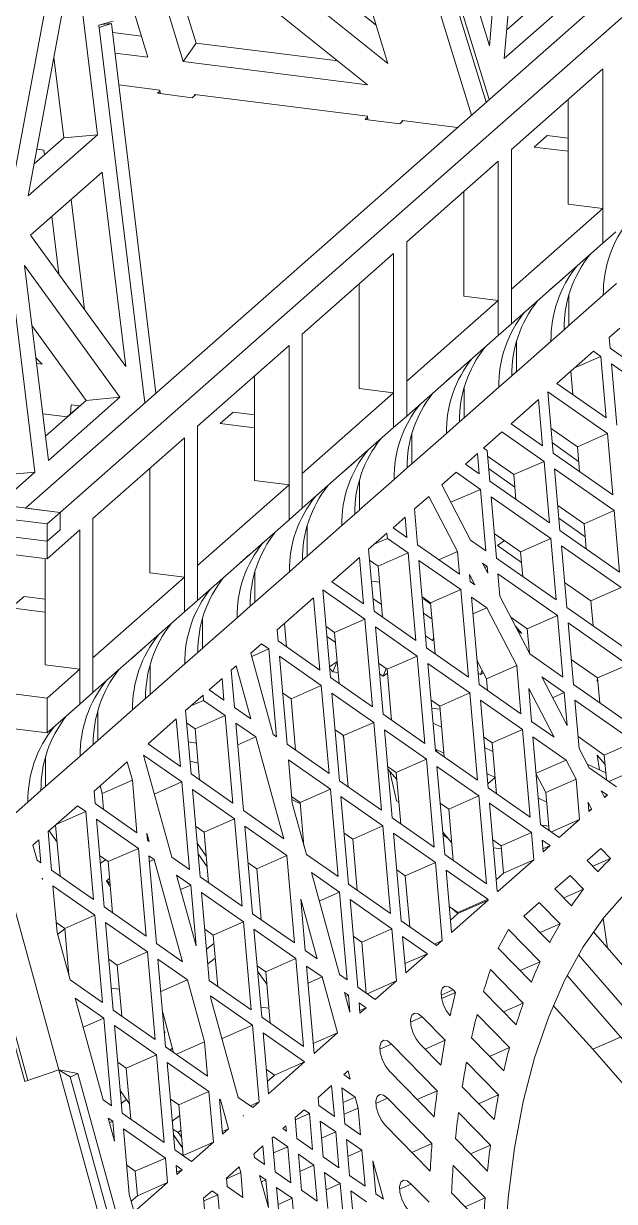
# Model space of a CAD drawing. Header units: millimetres. Extents: x 6136 to 7046, y 1563 to 2173.
# Drawn here: x 6912.13 to 6929.38, y 1695.56 to 1729.98 of the extents above; entities that cross this region are included whole.
import ezdxf

# ---------------------------------------------------------------- set-up
doc = ezdxf.new("R2010")
doc.units = ezdxf.units.MM
doc.header["$LTSCALE"] = 0.5
doc.layers.get('0').update_dxf_attribs({"color": 255})

# ---------------------------------------------------------------- blocks, each defined once
blk = doc.blocks.new('eiffel')
at = {"color": 3, "linetype": 'Continuous', "lineweight": 15}
for p, q in [((66.268, -106.133), (29.675, -138.405)), ((67.671, -106.31), (31.078, -138.582)), ((44.366, -108.478), (48.469, -121.83)), ((44.277, -108.645), (48.351, -121.934)), ((43.758, -109.4), (47.761, -122.455)), ((48.488, -119.65), (49.273, -110.224)), ((49.874, -110.716), (49.087, -120.166)), ((34.863, -112.745), (44.363, -120.361)), ((48.488, -119.65), (46.376, -112.779)), ((36.596, -112.963), (43.887, -118.809)), ((34.638, -120.108), (32.604, -113.471)), ((34.019, -113.593), (36.072, -120.288)), ((43.544, -121.23), (34.019, -113.593)), ((42.315, -113.684), (44.363, -120.361)), ((35.013, -114.39), (36.59, -119.534)), ((31.093, -114.799), (29.203, -124.981)), ((29.776, -125.739), (31.661, -115.584)), ((32.592, -123.255), (31.661, -115.584)), ((51.991, -117.605), (49.087, -120.166)), ((50.619, -117.73), (49.184, -118.995)), ((33.232, -118.642), (32.652, -118.809)), ((32.652, -118.809), (34.514, -134.137)), ((32.663, -118.898), (33.164, -118.744)), ((32.743, -118.783), (33.164, -118.744)), ((33.164, -118.744), (34.961, -133.743)), ((34.377, -119.255), (33.207, -119.107)), ((34.638, -120.108), (33.307, -119.94)), ((36.072, -120.288), (36.59, -119.534)), ((42.331, -120.257), (36.59, -119.534)), ((31.221, -123.38), (30.822, -120.101)), ((43.544, -121.23), (36.072, -120.288)), ((49.374, -123.86), (53.087, -120.586)), ((53.087, -120.586), (53.087, -127.657)), ((35.124, -121.439), (33.462, -121.23)), ((35.128, -121.484), (35.026, -121.573)), ((35.026, -121.573), (36.429, -121.75)), ((35.137, -121.587), (35.124, -121.439)), ((36.429, -121.75), (36.575, -121.622)), ((43.543, -122.5), (36.527, -121.616)), ((36.527, -121.616), (36.531, -121.66)), ((51.684, -121.824), (51.684, -126.066)), ((43.546, -122.544), (43.445, -122.634)), ((43.445, -122.634), (44.848, -122.811)), ((43.555, -122.648), (43.543, -122.5)), ((44.848, -122.811), (44.993, -122.683)), ((47.189, -122.959), (44.946, -122.677)), ((44.946, -122.677), (44.95, -122.721)), ((32.592, -123.255), (29.776, -125.739)), ((31.221, -123.38), (32.592, -123.255)), ((50.827, -123.286), (50.297, -123.754)), ((50.827, -123.286), (51.684, -123.394)), ((31.221, -123.38), (30.017, -124.442)), ((50.297, -123.754), (51.684, -123.928)), ((30.418, -123.879), (30.128, -123.842)), ((30.418, -123.879), (30.44, -124.068)), ((49.374, -130.931), (49.374, -123.86)), ((29.88, -127.327), (32.777, -124.772)), ((33.735, -132.66), (32.777, -124.772)), ((45.132, -127.602), (48.844, -124.328)), ((48.844, -124.328), (48.844, -131.399)), ((47.441, -125.565), (47.441, -129.808)), ((32.068, -130.354), (31.524, -125.877)), ((51.684, -126.066), (53.087, -126.243)), ((31.078, -138.582), (-65.737, -126.384)), ((30.74, -126.569), (31.02, -128.903)), ((49.374, -129.517), (53.087, -126.243)), ((53.087, -127.657), (53.087, -126.243)), ((30.548, -139.05), (-66.268, -126.852)), ((33.735, -132.66), (29.88, -127.327)), ((45.132, -134.673), (45.132, -127.602)), ((53.087, -127.657), (53.617, -127.19)), ((40.889, -131.343), (44.601, -128.07)), ((44.601, -128.07), (44.601, -135.141)), ((49.374, -130.931), (53.087, -127.657)), ((30.599, -136.471), (29.638, -128.562)), ((29.638, -128.562), (33.503, -133.91)), ((51.496, -129.06), (50.965, -129.528)), ((29.123, -129.258), (30.057, -136.949)), ((43.198, -129.307), (43.198, -133.55)), ((49.374, -130.931), (49.374, -129.517)), ((53.634, -129.296), (53.103, -129.764)), ((45.132, -133.259), (48.844, -129.985)), ((47.441, -129.808), (48.844, -129.985)), ((48.844, -131.399), (48.844, -129.985)), ((53.103, -129.764), (51.7, -131.001)), ((51.7, -131.001), (51.7, -129.786)), ((48.844, -131.399), (49.374, -130.931)), ((51.711, -130.992), (51.512, -131.167)), ((51.512, -131.167), (51.711, -130.992)), ((29.933, -130.994), (32.131, -134.035)), ((40.889, -138.415), (40.889, -131.343)), ((45.132, -134.673), (48.844, -131.399)), ((51.512, -131.167), (50.982, -131.635)), ((53.336, -131.484), (53.767, -131.104)), ((36.646, -135.085), (40.359, -131.811)), ((40.359, -131.811), (40.359, -138.882)), ((50.982, -131.635), (49.579, -132.872)), ((49.579, -132.872), (49.579, -131.657)), ((53.336, -131.484), (53.375, -131.921)), ((53.375, -131.921), (55.803, -133.621)), ((30.348, -132.571), (30.093, -132.309)), ((30.098, -132.314), (30.094, -132.314)), ((51.221, -133.35), (52.702, -132.043)), ((51.934, -132.72), (53, -132.252)), ((53, -132.252), (52.702, -132.043)), ((53.218, -134.748), (53, -132.252)), ((30.348, -132.571), (30.122, -132.542)), ((47.253, -132.802), (46.723, -133.27)), ((49.589, -132.863), (49.391, -133.038)), ((49.391, -133.038), (49.59, -132.863)), ((51.864, -133.8), (51.782, -132.855)), ((53.43, -132.553), (53.648, -135.049)), ((55.858, -134.253), (53.43, -132.553)), ((38.956, -133.049), (38.956, -137.291)), ((45.132, -134.673), (45.132, -133.259)), ((49.391, -133.038), (48.861, -133.506)), ((51.221, -133.35), (53.218, -134.748)), ((40.889, -137), (44.601, -133.726)), ((43.198, -133.55), (44.601, -133.726)), ((44.601, -135.141), (44.601, -133.726)), ((48.861, -133.506), (47.458, -134.743)), ((47.458, -134.743), (47.458, -133.528)), ((50.854, -133.686), (51.073, -136.183)), ((53.273, -135.38), (50.854, -133.686)), ((30.48, -135.491), (32.131, -134.035)), ((30.599, -136.471), (33.503, -133.91)), ((31.358, -134.707), (31.869, -134.257)), ((31.526, -134.214), (31.498, -134.584)), ((31.526, -134.214), (31.878, -134.259)), ((33.503, -133.91), (32.131, -134.035)), ((49.365, -134.987), (50.478, -134.005)), ((50.642, -135.881), (50.478, -134.005)), ((30.369, -134.583), (31.358, -134.707)), ((38.1, -134.511), (37.569, -134.978)), ((38.1, -134.511), (38.956, -134.619)), ((44.601, -135.141), (45.132, -134.673)), ((47.468, -134.734), (47.27, -134.909)), ((47.27, -134.909), (47.468, -134.734)), ((36.646, -142.156), (36.646, -135.085)), ((37.569, -134.978), (38.956, -135.153)), ((40.889, -138.415), (44.601, -135.141)), ((47.27, -134.909), (46.739, -135.376)), ((49.365, -134.987), (50.642, -135.881)), ((52.05, -135.918), (50.984, -135.172)), ((32.404, -138.827), (36.116, -135.553)), ((36.116, -135.553), (36.116, -142.624)), ((46.739, -135.376), (45.336, -136.614)), ((45.336, -136.614), (45.336, -135.399)), ((48.246, -135.973), (48.99, -135.317)), ((50.698, -136.513), (48.99, -135.317)), ((51.036, -135.762), (52.102, -136.52)), ((52.05, -135.918), (53.273, -135.38)), ((53.492, -137.876), (53.273, -135.38)), ((47.508, -136.624), (47.995, -136.194)), ((48.067, -137.015), (47.995, -136.194)), ((48.246, -135.973), (48.388, -136.073)), ((48.388, -136.073), (48.497, -137.316)), ((51.073, -136.183), (53.492, -137.876)), ((52.138, -136.928), (52.05, -135.918)), ((43.01, -136.544), (42.48, -137.011)), ((45.148, -136.78), (45.347, -136.604)), ((45.347, -136.605), (45.148, -136.78)), ((47.508, -136.624), (48.067, -137.015)), ((49.474, -137.051), (48.409, -136.305)), ((49.474, -137.051), (50.698, -136.513)), ((50.916, -139.009), (50.698, -136.513)), ((28.565, -138.265), (30.057, -136.949)), ((28.685, -137.074), (30.057, -136.949)), ((34.713, -136.79), (34.713, -141.033)), ((40.889, -138.415), (40.889, -137)), ((45.148, -136.78), (44.618, -137.247)), ((46.553, -137.466), (47.133, -136.954)), ((48.122, -137.647), (47.133, -136.954)), ((48.452, -136.796), (49.518, -137.554)), ((49.562, -138.062), (49.474, -137.051)), ((51.128, -136.815), (51.346, -139.311)), ((53.547, -138.508), (51.128, -136.815)), ((36.646, -140.742), (40.359, -137.468)), ((38.956, -137.291), (40.359, -137.468)), ((40.359, -138.882), (40.359, -137.468)), ((44.618, -137.247), (43.215, -138.485)), ((43.215, -138.485), (43.215, -137.27)), ((47.72, -139.708), (46.553, -137.466)), ((46.922, -138.174), (48.122, -137.647)), ((48.34, -140.143), (48.122, -137.647)), ((48.497, -137.316), (50.916, -139.009)), ((46.023, -137.934), (45.443, -138.445)), ((46.023, -137.934), (47.19, -140.176)), ((50.971, -139.641), (48.552, -137.948)), ((48.552, -137.948), (48.771, -140.444)), ((31.078, -138.582), (29.675, -138.405)), ((30.548, -139.05), (31.078, -138.582)), ((31.078, -139.289), (31.078, -138.582)), ((40.359, -138.882), (40.889, -138.415)), ((43.225, -138.475), (43.027, -138.65)), ((43.226, -138.475), (43.027, -138.65)), ((45.57, -139.897), (45.443, -138.445)), ((52.323, -139.046), (51.258, -138.3)), ((52.323, -139.046), (53.547, -138.508)), ((53.765, -141.004), (53.547, -138.508)), ((30.548, -139.757), (30.548, -139.05)), ((32.404, -145.898), (32.404, -138.827)), ((36.646, -142.156), (40.359, -138.882)), ((42.497, -139.118), (41.094, -140.355)), ((43.027, -138.65), (42.497, -139.118)), ((45.068, -138.776), (44.581, -139.205)), ((45.068, -138.776), (45.14, -139.596)), ((51.304, -138.822), (52.37, -139.58)), ((52.412, -140.057), (52.323, -139.046)), ((29.145, -139.58), (30.548, -139.757)), ((30.548, -139.757), (31.078, -139.289)), ((30.548, -140.464), (31.874, -139.294)), ((31.874, -139.294), (31.874, -146.366)), ((41.094, -140.355), (41.094, -139.14)), ((44.331, -139.426), (43.587, -140.082)), ((44.331, -139.426), (44.349, -139.636)), ((45.14, -139.596), (44.581, -139.205)), ((49.748, -140.179), (48.682, -139.433)), ((51.346, -139.311), (53.765, -141.004)), ((30.548, -139.757), (30.548, -140.464)), ((43.839, -139.86), (44.349, -139.636)), ((44.349, -139.636), (45.195, -140.228)), ((47.27, -141.087), (45.57, -139.897)), ((47.72, -139.708), (48.34, -140.143)), ((49.095, -139.723), (48.816, -139.925)), ((48.816, -139.925), (49.786, -140.614)), ((49.748, -140.179), (50.971, -139.641)), ((51.19, -142.138), (50.971, -139.641)), ((51.402, -139.943), (51.62, -142.439)), ((53.821, -141.636), (51.402, -139.943)), ((30.548, -140.464), (29.145, -140.287)), ((30.47, -140.454), (30.47, -144.775)), ((38.768, -140.285), (38.237, -140.753)), ((40.906, -140.521), (40.375, -140.989)), ((41.104, -140.346), (40.906, -140.521)), ((41.104, -140.346), (40.906, -140.521)), ((43.212, -140.413), (42.098, -141.395)), ((43.212, -140.413), (43.376, -142.29)), ((43.806, -142.591), (43.587, -140.082)), ((43.625, -140.524), (43.971, -140.766)), ((43.971, -140.766), (45.195, -140.228)), ((45.195, -140.228), (45.506, -143.781)), ((45.625, -140.529), (47.325, -141.719)), ((45.936, -144.082), (45.625, -140.529)), ((47.19, -140.176), (46.439, -140.506)), ((47.19, -140.176), (47.27, -141.087)), ((48.771, -140.444), (51.19, -142.138)), ((49.836, -141.19), (49.748, -140.179)), ((36.646, -142.156), (36.646, -140.742)), ((40.375, -140.989), (38.972, -142.226)), ((38.972, -142.226), (38.972, -141.011)), ((43.971, -140.766), (44.152, -142.833)), ((48.396, -140.775), (48.206, -140.642)), ((48.42, -141.054), (48.206, -140.642)), ((48.297, -140.818), (48.396, -140.775)), ((48.42, -141.054), (48.396, -140.775)), ((32.404, -144.484), (36.116, -141.21)), ((34.713, -141.033), (36.116, -141.21)), ((36.116, -142.624), (36.116, -141.21)), ((43.376, -142.29), (42.098, -141.395)), ((44.028, -141.409), (43.699, -141.368)), ((47.7, -141.388), (47.675, -141.109)), ((47.675, -141.109), (47.89, -141.521)), ((47.89, -141.521), (47.7, -141.388)), ((51.245, -142.77), (48.826, -141.076)), ((48.826, -141.076), (48.906, -141.987)), ((52.597, -142.174), (51.532, -141.428)), ((41.732, -141.732), (43.431, -142.922)), ((42.043, -145.285), (41.732, -141.732)), ((46.101, -142.257), (47.325, -141.719)), ((47.325, -141.719), (47.636, -145.272)), ((50.124, -144.328), (48.906, -141.987)), ((52.597, -142.174), (53.821, -141.636)), ((29.614, -141.994), (29.084, -142.462)), ((29.084, -142.462), (30.47, -142.636)), ((29.614, -141.994), (30.47, -142.102)), ((36.646, -142.156), (36.116, -142.624)), ((38.784, -142.392), (38.254, -142.86)), ((38.983, -142.217), (38.784, -142.392)), ((38.983, -142.217), (38.784, -142.392)), ((41.356, -142.05), (39.874, -143.356)), ((41.356, -142.05), (41.612, -144.983)), ((43.761, -142.074), (44.107, -142.32)), ((45.755, -142.015), (46.101, -142.257)), ((45.843, -142.076), (45.814, -142.097)), ((45.814, -142.097), (46.105, -142.304)), ((46.101, -142.257), (46.282, -144.324)), ((47.755, -142.02), (48.375, -142.455)), ((48.066, -145.573), (47.755, -142.02)), ((47.815, -142.701), (48.375, -142.455)), ((48.375, -142.455), (49.593, -144.795)), ((51.62, -142.439), (54.039, -144.132)), ((52.685, -143.185), (52.597, -142.174)), ((32.404, -145.898), (36.116, -142.624)), ((38.254, -142.86), (36.851, -144.097)), ((36.851, -144.097), (36.851, -142.882)), ((42.208, -143.46), (43.431, -142.922)), ((43.431, -142.922), (43.742, -146.474)), ((45.506, -143.781), (43.806, -142.591)), ((46.159, -142.923), (45.813, -142.677)), ((50.021, -143.307), (49.347, -142.835)), ((50.021, -143.307), (51.245, -142.77)), ((51.463, -145.266), (51.245, -142.77)), ((39.913, -143.793), (39.874, -143.356)), ((40.176, -143.09), (40.259, -144.036)), ((41.862, -143.217), (42.208, -143.46)), ((43.862, -143.223), (45.561, -144.413)), ((44.172, -146.776), (43.862, -143.223)), ((49.797, -143.492), (49.527, -143.181)), ((49.625, -143.37), (49.797, -143.492)), ((50.108, -144.298), (50.021, -143.307)), ((54.094, -144.764), (51.675, -143.071)), ((51.675, -143.071), (51.894, -145.567)), ((41.612, -144.983), (39.913, -143.793)), ((41.897, -143.62), (42.224, -143.852)), ((42.208, -143.46), (42.389, -145.527)), ((42.224, -143.852), (42.239, -143.817)), ((42.224, -143.852), (42.241, -143.84)), ((45.893, -143.588), (46.172, -143.786)), ((46.172, -143.786), (46.224, -143.662)), ((46.172, -143.786), (46.231, -143.743)), ((34.525, -144.027), (33.995, -144.495)), ((36.663, -144.263), (36.133, -144.731)), ((36.861, -144.088), (36.663, -144.263)), ((36.862, -144.088), (36.663, -144.263)), ((39.24, -143.916), (38.809, -144.296)), ((39.721, -147.6), (38.809, -144.296)), ((38.846, -144.428), (39.538, -144.124)), ((39.24, -143.916), (39.538, -144.124)), ((39.538, -144.124), (39.85, -147.691)), ((47.636, -145.272), (45.936, -144.082)), ((50.124, -144.328), (51.463, -145.266)), ((30.47, -144.775), (31.874, -144.951)), ((32.404, -145.898), (32.404, -144.484)), ((36.133, -144.731), (34.73, -145.968)), ((34.73, -145.968), (34.73, -144.753)), ((38.219, -144.816), (38.018, -144.993)), ((38.811, -146.964), (38.219, -144.816)), ((39.968, -144.425), (41.668, -145.615)), ((40.28, -147.992), (39.968, -144.425)), ((42.31, -144.633), (42.005, -144.854)), ((42.136, -145.057), (42.311, -144.64)), ((43.992, -144.709), (44.338, -144.951)), ((44.338, -144.951), (45.561, -144.413)), ((45.561, -144.413), (45.872, -147.966)), ((45.991, -144.714), (47.691, -145.904)), ((46.302, -148.267), (45.991, -144.714)), ((47.979, -144.583), (48.37, -145.333)), ((49.593, -144.795), (48.37, -145.333)), ((49.593, -144.795), (49.765, -146.763)), ((52.871, -145.302), (51.805, -144.556)), ((52.871, -145.302), (54.094, -144.764)), ((30.548, -146.121), (31.874, -144.951)), ((31.874, -146.366), (31.874, -144.951)), ((37.643, -145.324), (37.124, -145.782)), ((37.643, -145.324), (37.72, -146.2)), ((38.15, -146.501), (38.018, -144.993)), ((42.136, -145.057), (42.01, -144.913)), ((43.742, -146.474), (42.043, -145.285)), ((42.136, -145.057), (42.35, -145.084)), ((44.029, -145.134), (44.17, -145.235)), ((44.17, -145.235), (44.301, -144.925)), ((44.17, -145.235), (44.351, -145.104)), ((44.338, -144.951), (44.518, -147.018)), ((48.025, -145.103), (48.118, -145.169)), ((48.118, -145.169), (48.192, -144.992)), ((48.118, -145.169), (48.239, -145.082)), ((48.37, -145.333), (48.412, -145.815)), ((51.519, -145.898), (50.609, -145.261)), ((51.636, -147.233), (50.609, -145.261)), ((52.959, -146.313), (52.871, -145.302)), ((27.04, -145.679), (30.548, -146.121)), ((37.72, -146.2), (37.124, -145.782)), ((40.444, -146.153), (41.668, -145.615)), ((41.668, -145.615), (41.98, -149.182)), ((49.765, -146.763), (48.066, -145.573)), ((50.196, -147.064), (50.079, -145.729)), ((50.079, -145.729), (51.105, -147.701)), ((51.894, -145.567), (54.313, -147.26)), ((52.876, -145.36), (52.835, -145.39)), ((52.835, -145.39), (52.883, -145.446)), ((30.548, -146.121), (30.548, -147.535)), ((31.874, -146.366), (32.404, -145.898)), ((34.542, -146.134), (34.011, -146.601)), ((34.74, -145.959), (34.542, -146.134)), ((34.74, -145.959), (34.542, -146.134)), ((36.873, -146.003), (36.162, -146.63)), ((36.381, -146.437), (36.891, -146.213)), ((36.873, -146.003), (36.891, -146.213)), ((36.891, -146.213), (37.775, -146.832)), ((40.098, -145.911), (40.444, -146.153)), ((40.444, -146.153), (40.626, -148.234)), ((42.098, -145.917), (43.797, -147.106)), ((42.41, -149.483), (42.098, -145.917)), ((46.121, -146.2), (46.467, -146.442)), ((46.467, -146.442), (47.691, -145.904)), ((47.691, -145.904), (48.002, -149.457)), ((48.121, -146.205), (49.821, -147.395)), ((48.432, -149.758), (48.121, -146.205)), ((51.048, -146.104), (51.519, -145.898)), ((51.636, -147.233), (51.519, -145.898)), ((54.368, -147.892), (51.949, -146.199)), ((51.949, -146.199), (52.121, -148.167)), ((30.548, -147.535), (31.874, -146.366)), ((34.011, -146.601), (32.608, -147.839)), ((32.608, -147.839), (32.608, -146.624)), ((36.387, -149.195), (36.162, -146.63)), ((38.811, -146.964), (38.15, -146.501)), ((46.151, -146.535), (46.479, -146.576)), ((46.467, -146.442), (46.648, -148.509)), ((27.04, -147.093), (30.548, -147.535)), ((35.787, -146.961), (34.64, -147.972)), ((35.787, -146.961), (35.956, -148.893)), ((36.206, -147.128), (36.552, -147.37)), ((36.552, -147.37), (37.775, -146.832)), ((37.775, -146.832), (38.086, -150.385)), ((38.206, -147.133), (39.014, -147.699)), ((38.516, -150.686), (38.206, -147.133)), ((42.574, -147.644), (43.797, -147.106)), ((43.797, -147.106), (44.109, -150.673)), ((45.872, -147.966), (44.172, -146.776)), ((46.203, -147.134), (46.542, -147.296)), ((51.105, -147.701), (50.196, -147.064)), ((36.552, -147.37), (36.733, -149.437)), ((39.014, -147.699), (38.283, -148.02)), ((40.154, -151.832), (39.014, -147.699)), ((39.85, -147.691), (39.721, -147.6)), ((42.228, -147.402), (42.574, -147.644)), ((42.59, -147.831), (42.543, -147.623)), ((42.574, -147.644), (42.756, -149.726)), ((44.228, -147.408), (45.927, -148.598)), ((44.54, -150.974), (44.228, -147.408)), ((48.251, -147.691), (48.597, -147.933)), ((48.597, -147.933), (49.821, -147.395)), ((49.821, -147.395), (50.132, -150.948)), ((50.251, -147.696), (51.591, -148.634)), ((50.562, -151.249), (50.251, -147.696)), ((53.144, -148.43), (52.079, -147.685)), ((32.42, -148.004), (31.89, -148.472)), ((32.619, -147.829), (32.42, -148.004)), ((32.619, -147.83), (32.42, -148.004)), ((35.956, -148.893), (34.64, -147.972)), ((36.272, -147.89), (36.602, -147.943)), ((41.98, -149.182), (40.28, -147.992)), ((46.634, -148.349), (46.295, -148.187)), ((48.29, -148.131), (48.629, -148.292)), ((48.597, -147.933), (48.778, -150)), ((52.527, -148.947), (52.121, -148.167)), ((53.144, -148.43), (54.368, -147.892)), ((31.89, -148.472), (30.487, -149.71)), ((30.487, -149.71), (30.487, -148.495)), ((34.46, -148.439), (36.012, -149.525)), ((35.6, -152.572), (34.46, -148.439)), ((40.335, -148.624), (42.035, -149.814)), ((40.49, -150.389), (40.335, -148.624)), ((44.704, -149.136), (45.927, -148.598)), ((45.927, -148.598), (46.239, -152.164)), ((46.389, -148.327), (46.298, -148.223)), ((48.002, -149.457), (46.302, -148.267)), ((50.38, -149.167), (51.591, -148.634)), ((51.591, -148.634), (51.997, -149.415)), ((52.854, -148.437), (52.945, -149.033)), ((53.178, -148.81), (52.854, -148.437)), ((53.233, -149.441), (53.144, -148.43)), ((33.801, -148.712), (32.45, -149.904)), ((33.801, -148.712), (34.006, -149.456)), ((44.358, -148.893), (44.704, -149.136)), ((44.367, -149.002), (44.728, -149.418)), ((44.716, -150.286), (44.446, -149.093)), ((44.704, -149.136), (44.886, -151.217)), ((46.357, -148.899), (48.057, -150.089)), ((46.67, -152.466), (46.357, -148.899)), ((52.448, -148.796), (53.208, -149.158)), ((52.527, -148.947), (53.641, -149.727)), ((53.321, -149.503), (54.465, -149)), ((34.006, -149.456), (32.783, -149.994)), ((34.006, -149.456), (34.193, -151.587)), ((34.895, -150.016), (36.012, -149.525)), ((36.012, -149.525), (36.322, -153.078)), ((38.086, -150.385), (36.387, -149.195)), ((44.109, -150.673), (42.41, -149.483)), ((48.721, -149.346), (48.382, -149.184)), ((48.419, -149.605), (48.715, -149.343)), ((50.383, -149.202), (50.773, -149.953)), ((51.997, -149.415), (50.773, -149.953)), ((51.997, -149.415), (52.14, -151.051)), ((30.299, -149.875), (29.769, -150.343)), ((30.498, -149.7), (30.299, -149.875)), ((30.498, -149.7), (30.299, -149.875)), ((32.493, -150.397), (32.45, -149.904)), ((32.697, -149.686), (32.783, -149.994)), ((32.783, -149.994), (32.839, -150.639)), ((36.442, -149.827), (38.141, -151.017)), ((36.753, -153.379), (36.442, -149.827)), ((40.465, -150.11), (40.811, -150.352)), ((40.811, -150.352), (42.035, -149.814)), ((42.035, -149.814), (42.346, -153.367)), ((42.465, -150.115), (44.165, -151.305)), ((42.776, -153.668), (42.465, -150.115)), ((46.833, -150.627), (48.057, -150.089)), ((48.057, -150.089), (48.369, -153.655)), ((50.132, -150.948), (48.432, -149.758)), ((50.773, -149.953), (50.908, -151.491)), ((53.266, -150.057), (53.013, -149.88)), ((53.156, -150.155), (53.013, -149.88)), ((53.266, -150.057), (53.135, -150.115)), ((53.156, -150.155), (53.266, -150.057)), ((28.366, -151.58), (29.769, -150.343)), ((31.782, -150.493), (30.594, -151.541)), ((31.782, -150.493), (32.118, -150.728)), ((34.193, -151.587), (32.493, -150.397)), ((40.477, -150.242), (40.817, -150.417)), ((41.063, -152.469), (40.49, -150.389)), ((40.811, -150.352), (40.965, -152.114)), ((44.716, -150.286), (44.81, -150.349)), ((46.487, -150.384), (46.833, -150.627)), ((48.799, -153.957), (48.487, -150.39)), ((48.487, -150.39), (50.187, -151.58)), ((50.807, -150.342), (50.468, -150.18)), ((52.515, -150.72), (52.482, -150.348)), ((52.482, -150.348), (52.625, -150.623)), ((30.917, -151.256), (32.118, -150.728)), ((32.118, -150.728), (32.43, -154.295)), ((32.548, -151.029), (34.248, -152.219)), ((32.86, -154.596), (32.548, -151.029)), ((36.918, -151.555), (38.141, -151.017)), ((38.141, -151.017), (38.452, -154.569)), ((40.154, -151.832), (38.516, -150.686)), ((46.239, -152.164), (44.54, -150.974)), ((46.833, -150.627), (47.016, -152.708)), ((50.996, -151.553), (52.14, -151.051)), ((52.14, -151.051), (51.316, -151.777)), ((52.625, -150.623), (52.511, -150.673)), ((52.625, -150.623), (52.515, -150.72)), ((29.646, -161.687), (26.804, -151.384)), ((30.731, -153.105), (30.594, -151.541)), ((30.956, -151.969), (30.633, -151.506)), ((30.895, -151.275), (31.076, -153.347)), ((36.572, -151.312), (36.918, -151.555)), ((36.62, -151.346), (36.578, -151.379)), ((38.572, -151.318), (40.271, -152.508)), ((38.882, -154.871), (38.572, -151.318)), ((42.941, -151.843), (44.165, -151.305)), ((44.165, -151.305), (44.476, -154.858)), ((51.316, -151.777), (50.562, -151.249)), ((50.61, -151.283), (50.893, -151.318)), ((28.366, -151.58), (31.02, -161.203)), ((30.219, -151.872), (29.974, -152.088)), ((30.219, -151.872), (30.3, -152.804)), ((34.623, -151.888), (34.598, -151.601)), ((34.598, -151.601), (34.69, -151.935)), ((34.69, -151.935), (34.623, -151.888)), ((36.633, -152.01), (37.004, -152.542)), ((36.918, -151.555), (37.099, -153.622)), ((42.595, -151.601), (42.941, -151.843)), ((42.941, -151.843), (43.122, -153.91)), ((44.595, -151.606), (46.295, -152.796)), ((44.906, -155.159), (44.595, -151.606)), ((46.591, -151.565), (46.952, -151.982)), ((46.81, -151.818), (46.598, -151.65)), ((48.617, -151.876), (48.963, -152.118)), ((48.963, -152.118), (50.187, -151.58)), ((50.187, -151.58), (50.284, -152.688)), ((50.617, -151.881), (50.941, -152.108)), ((50.659, -152.357), (50.617, -151.881)), ((27.142, -152.118), (29.769, -161.644)), ((29.974, -152.088), (30.14, -152.692)), ((33.024, -152.757), (34.248, -152.219)), ((34.248, -152.219), (34.56, -155.786)), ((36.671, -152.443), (37.042, -152.975)), ((42.346, -153.367), (41.063, -152.469)), ((48.369, -153.655), (46.67, -152.466)), ((48.645, -152.193), (48.973, -152.235)), ((48.963, -152.118), (49.06, -153.226)), ((50.648, -152.237), (50.941, -152.108)), ((50.941, -152.108), (50.659, -152.357)), ((52.999, -152.218), (52.444, -152.708)), ((53.4, -152.629), (52.999, -152.218)), ((30.3, -152.804), (30.14, -152.692)), ((32.678, -152.515), (33.024, -152.757)), ((32.703, -152.797), (32.722, -152.825)), ((32.706, -152.837), (32.912, -152.678)), ((33.024, -152.757), (33.206, -154.838)), ((34.678, -152.52), (34.893, -152.67)), ((34.99, -156.087), (34.678, -152.52)), ((34.699, -152.756), (34.893, -152.67)), ((34.893, -152.67), (36.037, -156.82)), ((36.322, -153.078), (35.6, -152.572)), ((38.702, -152.803), (39.048, -153.046)), ((39.048, -153.046), (40.271, -152.508)), ((40.271, -152.508), (40.582, -156.06)), ((45.071, -153.334), (46.295, -152.796)), ((46.295, -152.796), (46.571, -155.962)), ((50.284, -152.688), (48.825, -153.974)), ((49.06, -153.226), (50.284, -152.688)), ((52.444, -152.708), (52.89, -153.165)), ((52.677, -152.947), (53.4, -152.629)), ((30.343, -153.427), (30.356, -153.436)), ((30.343, -153.427), (30.36, -153.489)), ((30.356, -153.436), (30.347, -153.439)), ((30.356, -153.436), (30.36, -153.489)), ((32.43, -154.295), (30.731, -153.105)), ((33.084, -153.438), (32.955, -153.537)), ((35.802, -153.307), (36.378, -153.71)), ((36.593, -156.175), (35.802, -153.307)), ((38.452, -154.569), (36.753, -153.379)), ((39.048, -153.046), (39.228, -155.113)), ((41.266, -153.204), (42.401, -153.999)), ((42.406, -157.338), (41.266, -153.204)), ((44.725, -153.092), (45.071, -153.334)), ((45.071, -153.334), (45.252, -155.401)), ((46.946, -155.631), (46.725, -153.098)), ((46.725, -153.098), (48.424, -154.287)), ((49.06, -153.226), (48.759, -153.491)), ((51.753, -153.318), (51.138, -153.86)), ((52.299, -153.877), (51.753, -153.318)), ((30.786, -153.737), (32.485, -154.927)), ((30.952, -155.633), (30.786, -153.737)), ((32.955, -153.537), (33.112, -153.762)), ((33.1, -153.626), (32.955, -153.537)), ((35.964, -153.892), (36.378, -153.71)), ((36.378, -153.71), (36.593, -156.175)), ((44.476, -154.858), (42.776, -153.668)), ((51.813, -154.551), (51.138, -153.86)), ((51.499, -154.229), (52.299, -153.877)), ((36.808, -154.011), (38.507, -155.201)), ((37.12, -157.578), (36.808, -154.011)), ((41.497, -156.701), (40.831, -154.287)), ((41.012, -156.362), (40.831, -154.287)), ((41.584, -154.358), (42.401, -153.999)), ((42.401, -153.999), (42.712, -157.552)), ((42.831, -154.3), (44.531, -155.49)), ((43.142, -157.853), (42.831, -154.3)), ((48.428, -154.325), (46.946, -155.631)), ((47.201, -154.825), (48.424, -154.287)), ((47.204, -154.863), (48.428, -154.325)), ((48.424, -154.287), (48.428, -154.325)), ((48.825, -153.974), (48.799, -153.957)), ((50.506, -154.417), (49.885, -154.965)), ((51.35, -155.281), (50.506, -154.417)), ((34.56, -155.786), (32.86, -154.596)), ((40.582, -156.06), (38.882, -154.871)), ((46.855, -154.583), (47.201, -154.825)), ((47.204, -154.863), (46.903, -155.128)), ((46.99, -154.678), (47.204, -154.862)), ((47.201, -154.825), (47.204, -154.863)), ((30.916, -155.222), (31.262, -155.465)), ((32.485, -154.927), (31.262, -155.465)), ((32.485, -154.927), (32.796, -158.479)), ((32.916, -155.228), (34.615, -156.418)), ((33.226, -158.781), (32.916, -155.228)), ((37.284, -155.739), (38.507, -155.201)), ((38.507, -155.201), (38.82, -158.768)), ((46.342, -156.164), (44.906, -155.159)), ((49.885, -154.965), (50.93, -156.034)), ((50.541, -155.636), (51.35, -155.281)), ((53.278, -156.269), (53.094, -155.068)), ((30.952, -155.633), (31.483, -157.56)), ((31.264, -155.487), (30.973, -155.711)), ((31.262, -155.465), (31.427, -157.358)), ((36.938, -155.497), (37.284, -155.739)), ((37.284, -155.739), (37.466, -157.82)), ((38.938, -155.503), (40.637, -156.692)), ((39.25, -159.069), (38.938, -155.503)), ((42.961, -155.786), (43.307, -156.028)), ((43.307, -156.028), (44.531, -155.49)), ((44.531, -155.49), (44.715, -157.599)), ((44.961, -155.791), (45.967, -156.495)), ((45.09, -157.268), (44.961, -155.791)), ((49.26, -155.516), (48.843, -156.272)), ((50.54, -156.826), (49.26, -155.516)), ((54.43, -157.598), (52.699, -155.602)), ((36.037, -156.82), (34.99, -156.087)), ((37.313, -156.075), (37.009, -156.31)), ((43.307, -156.028), (43.488, -158.095)), ((46.252, -156.102), (46.571, -155.962)), ((46.571, -155.962), (46.342, -156.164)), ((48.843, -156.272), (50.185, -157.646)), ((33.046, -156.714), (33.392, -156.956)), ((34.615, -156.418), (33.392, -156.956)), ((34.615, -156.418), (34.926, -159.971)), ((35.045, -156.719), (36.24, -157.555)), ((35.356, -160.272), (35.045, -156.719)), ((37.366, -156.676), (37.062, -156.911)), ((39.414, -157.23), (40.637, -156.692)), ((40.637, -156.692), (40.949, -160.259)), ((41.497, -156.701), (41.012, -156.362)), ((45.058, -156.895), (45.967, -156.495)), ((45.967, -156.495), (45.09, -157.268)), ((53.968, -158.698), (52.095, -156.539)), ((33.392, -156.956), (33.572, -159.023)), ((39.068, -156.988), (39.414, -157.23)), ((39.458, -157.734), (39.086, -157.202)), ((39.414, -157.23), (39.596, -159.312)), ((41.378, -160.542), (41.068, -156.994)), ((41.068, -156.994), (41.699, -157.436)), ((49.859, -158.504), (48.528, -157.141)), ((49.731, -157.182), (50.54, -156.826)), ((32.796, -158.479), (31.483, -157.56)), ((36.24, -157.555), (35.16, -158.03)), ((36.24, -157.555), (36.934, -160.072)), ((38.82, -158.768), (37.12, -157.578)), ((41.699, -157.436), (41.128, -157.687)), ((42.325, -159.706), (41.699, -157.436)), ((42.712, -157.552), (42.406, -157.338)), ((43.526, -158.121), (44.715, -157.599)), ((44.715, -157.599), (43.858, -158.354)), ((51.634, -157.379), (56.977, -163.539)), ((33.477, -157.936), (33.149, -157.894)), ((37.175, -158.21), (38.875, -159.4)), ((37.185, -158.319), (37.175, -158.21)), ((42.826, -158.861), (42.609, -158.073)), ((42.609, -158.073), (42.767, -158.184)), ((42.653, -158.234), (42.767, -158.184)), ((42.767, -158.184), (42.826, -158.861)), ((43.858, -158.354), (43.142, -157.853)), ((46.53, -158.173), (47.01, -157.962)), ((46.547, -158.314), (47.111, -158.066)), ((47.111, -158.066), (47.01, -157.962)), ((48.244, -158.034), (49.565, -159.387)), ((31.686, -158.295), (32.851, -159.111)), ((31.686, -158.295), (32.826, -162.429)), ((38.29, -162.326), (37.185, -158.319)), ((39.542, -158.7), (39.214, -158.658)), ((43.197, -158.485), (43.483, -158.685)), ((43.234, -158.905), (43.197, -158.485)), ((43.225, -158.799), (43.483, -158.685)), ((43.483, -158.685), (43.234, -158.905)), ((49.05, -158.859), (49.859, -158.504)), ((51.072, -158.591), (52.681, -160.376)), ((32.013, -159.48), (32.851, -159.111)), ((32.851, -159.111), (33.162, -162.664)), ((34.926, -159.971), (33.226, -158.781)), ((35.235, -158.886), (35.68, -160.498)), ((40.949, -160.259), (39.25, -159.069)), ((45.283, -159.272), (45.763, -159.061)), ((46.688, -160.007), (45.763, -159.061)), ((49.299, -160.306), (47.986, -158.961)), ((33.282, -159.413), (34.981, -160.603)), ((33.593, -162.965), (33.282, -159.413)), ((35.336, -159.665), (35.303, -159.661)), ((35.305, -159.688), (35.336, -159.665)), ((38.875, -159.4), (37.651, -159.938)), ((38.875, -159.4), (39.147, -162.509)), ((36.934, -160.072), (35.79, -160.575)), ((36.934, -160.072), (37.056, -161.462)), ((37.626, -159.921), (37.651, -159.938)), ((37.653, -159.957), (37.636, -159.954)), ((37.651, -159.938), (37.66, -160.044)), ((39.305, -159.701), (40.992, -160.882)), ((39.522, -162.179), (39.305, -159.701)), ((41.343, -160.138), (42.325, -159.706)), ((42.325, -159.706), (41.378, -160.542)), ((45.668, -160.148), (46.516, -161.015)), ((45.879, -160.363), (46.688, -160.007)), ((47.757, -159.911), (49.064, -161.249)), ((52.681, -160.376), (53.805, -159.882)), ((33.758, -161.141), (34.981, -160.603)), ((34.981, -160.603), (35.292, -164.155)), ((37.056, -161.462), (35.356, -160.272)), ((35.633, -160.327), (35.539, -160.4)), ((44.037, -160.371), (44.517, -160.16)), ((46.368, -162.055), (44.517, -160.16)), ((48.49, -160.661), (49.299, -160.306)), ((55.725, -163.886), (52.681, -160.376)), ((33.412, -160.898), (33.758, -161.141)), ((35.412, -160.904), (37.111, -162.094)), ((35.722, -164.457), (35.412, -160.904)), ((39.522, -162.179), (40.992, -160.882)), ((39.768, -161.42), (40.992, -160.882)), ((48.856, -162.227), (47.555, -160.895)), ((31.02, -161.203), (29.646, -161.687)), ((34.857, -175.114), (31.02, -161.203)), ((31.482, -161.488), (31.02, -161.203)), ((31.798, -161.363), (31.02, -161.203)), ((35.264, -175.197), (31.482, -161.488)), ((31.486, -161.501), (31.798, -161.363)), ((35.635, -175.274), (31.798, -161.363)), ((33.758, -161.141), (33.939, -163.208)), ((39.435, -161.187), (39.768, -161.42)), ((39.478, -161.676), (39.768, -161.42)), ((42.584, -161.404), (42.753, -161.255)), ((42.844, -161.586), (42.584, -161.404)), ((42.844, -161.586), (42.753, -161.255)), ((44.422, -161.247), (46.248, -163.116)), ((33.884, -162.585), (33.513, -162.053)), ((41.534, -162.329), (42.087, -161.841)), ((42.087, -161.841), (42.197, -163.097)), ((42.5, -161.938), (43.047, -162.321)), ((42.628, -163.398), (42.5, -161.938)), ((45.559, -162.411), (46.368, -162.055)), ((47.38, -161.9), (48.678, -163.229)), ((33.162, -162.664), (32.826, -162.429)), ((33.764, -162.413), (33.558, -162.573)), ((35.542, -162.389), (35.887, -162.632)), ((35.547, -162.455), (35.589, -162.423)), ((35.887, -162.632), (37.111, -162.094)), ((37.111, -162.094), (37.291, -164.146)), ((37.541, -162.395), (37.583, -162.424)), ((37.666, -163.816), (37.541, -162.395)), ((37.545, -162.44), (37.583, -162.424)), ((37.583, -162.424), (37.908, -163.602)), ((38.884, -162.741), (38.29, -162.326)), ((38.782, -162.67), (39.147, -162.509)), ((38.884, -162.741), (39.147, -162.509)), ((41.563, -162.653), (41.534, -162.329)), ((42.552, -162.538), (43.047, -162.321)), ((43.167, -162.758), (43.047, -162.321)), ((43.877, -162.575), (44.357, -162.364)), ((46.153, -164.203), (44.357, -162.364)), ((48.047, -162.583), (48.856, -162.227)), ((35.292, -164.155), (33.593, -162.965)), ((35.887, -162.632), (36.067, -164.684)), ((40.606, -163.148), (40.967, -162.829)), ((41.188, -162.984), (40.614, -163.236)), ((40.967, -162.829), (41.188, -162.984)), ((41.188, -162.984), (41.315, -164.444)), ((42.197, -163.097), (41.563, -162.653)), ((42.594, -163.011), (43.167, -162.758)), ((43.167, -162.758), (43.262, -163.843)), ((48.527, -164.265), (47.232, -162.939)), ((33.029, -163.164), (33.218, -163.296)), ((33.029, -163.164), (33.288, -164.105)), ((33.218, -163.296), (33.082, -163.356)), ((33.218, -163.296), (33.288, -164.105)), ((35.925, -163.055), (35.62, -163.29)), ((38.493, -163.061), (38.509, -163.072)), ((38.498, -163.081), (38.493, -163.061)), ((38.497, -163.077), (38.509, -163.072)), ((38.498, -163.081), (38.509, -163.072)), ((40.101, -163.594), (40.231, -163.478)), ((40.231, -163.478), (40.251, -163.698)), ((40.681, -164), (40.606, -163.148)), ((41.618, -163.285), (42.253, -163.729)), ((41.746, -164.745), (41.618, -163.285)), ((43.262, -163.843), (42.628, -163.398)), ((44.262, -163.451), (46.084, -165.316)), ((33.648, -163.597), (35.347, -164.787)), ((33.88, -166.25), (33.648, -163.597)), ((35.649, -163.613), (35.862, -163.745)), ((35.669, -163.846), (36.04, -164.378)), ((35.977, -163.656), (35.862, -163.745)), ((35.862, -163.745), (36.002, -163.946)), ((37.908, -163.602), (37.657, -163.713)), ((37.908, -163.602), (37.666, -163.816)), ((39.678, -163.966), (39.726, -163.924)), ((39.799, -165.346), (39.678, -163.966)), ((39.726, -163.924), (40.306, -164.33)), ((40.251, -163.698), (40.101, -163.594)), ((42.253, -163.729), (41.679, -163.981)), ((42.253, -163.729), (42.38, -165.19)), ((36.401, -164.931), (35.722, -164.457)), ((36.067, -164.684), (37.291, -164.146)), ((36.401, -164.931), (37.291, -164.146)), ((38.925, -164.63), (39.303, -164.297)), ((39.303, -164.297), (39.369, -165.045)), ((40.306, -164.33), (39.732, -164.583)), ((40.306, -164.33), (40.434, -165.791)), ((41.315, -164.444), (40.681, -164)), ((42.683, -164.03), (43.317, -164.475)), ((42.811, -165.491), (42.683, -164.03)), ((45.344, -164.558), (46.153, -164.203)), ((47.111, -163.999), (48.404, -165.323)), ((47.718, -164.62), (48.527, -164.265)), ((35.347, -164.787), (34.124, -165.325)), ((35.347, -164.787), (35.435, -165.783)), ((36.059, -164.692), (36.067, -164.684)), ((38.961, -164.76), (38.925, -164.63)), ((39.369, -165.045), (38.961, -164.76)), ((40.736, -164.632), (41.371, -165.076)), ((40.864, -166.092), (40.736, -164.632)), ((42.38, -165.19), (41.746, -164.745)), ((43.317, -164.475), (42.744, -164.727)), ((43.317, -164.475), (43.445, -165.935)), ((43.876, -166.236), (43.759, -164.903)), ((44.187, -166.454), (43.759, -164.903)), ((33.778, -165.083), (34.124, -165.325)), ((34.124, -165.325), (34.211, -166.321)), ((35.778, -165.089), (36.026, -165.262)), ((35.81, -165.453), (35.778, -165.089)), ((35.801, -165.361), (36.026, -165.262)), ((35.81, -165.453), (36.026, -165.262)), ((37.822, -165.603), (38.335, -165.151)), ((38.398, -165.38), (37.825, -165.633)), ((38.335, -165.151), (38.398, -165.38)), ((38.398, -165.38), (38.487, -166.392)), ((40.434, -165.791), (39.799, -165.346)), ((41.371, -165.076), (40.797, -165.328)), ((41.371, -165.076), (41.498, -166.536)), ((41.801, -165.377), (42.436, -165.822)), ((41.929, -166.838), (41.801, -165.377)), ((48.309, -166.41), (47.016, -165.086)), ((34.081, -166.977), (35.435, -165.783)), ((34.211, -166.321), (35.435, -165.783)), ((37.852, -165.948), (37.822, -165.603)), ((39.164, -165.495), (39.424, -165.677)), ((39.521, -166.791), (39.164, -165.495)), ((39.424, -165.677), (39.237, -165.759)), ((39.424, -165.677), (39.521, -166.791)), ((42.436, -165.822), (41.862, -166.074)), ((42.436, -165.822), (42.563, -167.282)), ((43.445, -165.935), (42.811, -165.491)), ((44.836, -166.053), (45.316, -165.842)), ((46.037, -166.579), (45.316, -165.842)), ((33.88, -166.25), (34.081, -166.977)), ((33.961, -166.542), (34.211, -166.321)), ((36.894, -166.422), (37.243, -166.114)), ((37.477, -166.278), (36.904, -166.531)), ((37.243, -166.114), (37.477, -166.278)), ((37.477, -166.278), (37.605, -167.739)), ((38.487, -166.392), (37.852, -165.948)), ((39.854, -165.978), (40.489, -166.423)), ((39.982, -167.439), (39.854, -165.978)), ((41.498, -166.536), (40.864, -166.092)), ((42.866, -166.123), (43.501, -166.567)), ((42.994, -167.583), (42.866, -166.123)), ((44.187, -166.454), (43.876, -166.236)), ((46.947, -166.199), (48.242, -167.525)), ((36.97, -167.295), (36.894, -166.422)), ((40.489, -166.423), (39.915, -166.675)), ((40.489, -166.423), (40.617, -167.883)), ((47.5, -166.766), (48.309, -166.41))]:
    blk.add_line(p, q, dxfattribs=at)
at = {"color": 3, "linetype": 'Continuous', "lineweight": 15, "flags": 128}
for points in [[(36.342, -148.683), (36.351, -148.685), (36.674, -148.767)], [(54.074, -153.962), (53.137, -155.014), (52.289, -156.22), (51.534, -157.577), (50.875, -159.079), (50.315, -160.72), (49.856, -162.492), (49.499, -164.39), (49.247, -166.406), (49.1, -168.531), (49.059, -170.756), (49.124, -173.073), (49.295, -175.472), (49.571, -177.944), (49.95, -180.479), (50.432, -183.066), (51.015, -185.694)], [(47.01, -157.962), (46.844, -157.836), (46.696, -157.808), (46.587, -157.882), (46.533, -158.047), (46.541, -158.279), (46.611, -158.544), (46.732, -158.803), (46.887, -159.019)], [(45.763, -159.061), (45.595, -158.933), (45.444, -158.908), (45.336, -158.988), (45.285, -159.163), (45.299, -159.404), (45.377, -159.676), (45.507, -159.937), (45.668, -160.148)], [(44.517, -160.16), (44.348, -160.032), (44.198, -160.007), (44.089, -160.088), (44.038, -160.262), (44.053, -160.503), (44.131, -160.775), (44.261, -161.036), (44.422, -161.247)], [(44.357, -162.364), (44.188, -162.236), (44.038, -162.211), (43.929, -162.292), (43.878, -162.466), (43.893, -162.708), (43.971, -162.98), (44.101, -163.241), (44.262, -163.451)], [(45.316, -165.842), (45.148, -165.714), (44.997, -165.689), (44.888, -165.769), (44.838, -165.944), (44.852, -166.185), (44.93, -166.457), (45.06, -166.718), (45.221, -166.928)]]:
    blk.add_lwpolyline(points, dxfattribs=at)
at = {"color": 3, "linetype": 'Continuous', "lineweight": 15}
for centre, radius, start, end in [((57.87, -129.702), 4.767, 141.1819, 180.7392), ((56.279, -131.106), 4.767, 141.1819, 180.7392), ((55.748, -131.573), 4.767, 141.1819, 180.7392), ((54.161, -132.977), 4.77, 141.7135, 180.731), ((53.627, -133.444), 4.767, 141.1819, 180.7392), ((52.04, -134.848), 4.77, 141.7135, 180.731), ((51.506, -135.315), 4.767, 141.1819, 180.7392), ((49.918, -136.719), 4.77, 141.7135, 180.731), ((49.384, -137.186), 4.767, 141.1819, 180.7392), ((47.793, -138.589), 4.767, 141.1819, 180.7392), ((47.263, -139.057), 4.767, 141.1819, 180.7392), ((45.676, -140.46), 4.77, 141.7135, 180.731), ((45.142, -140.927), 4.767, 141.1819, 180.7392), ((43.554, -142.331), 4.77, 141.7135, 180.731), ((43.02, -142.798), 4.767, 141.1819, 180.7392), ((41.429, -144.201), 4.767, 141.1819, 180.7392), ((40.899, -144.669), 4.767, 141.1819, 180.7392), ((39.312, -146.073), 4.77, 141.7135, 180.731), ((38.778, -146.54), 4.767, 141.1819, 180.7392), ((37.19, -147.944), 4.77, 141.7135, 180.731), ((36.656, -148.411), 4.767, 141.1819, 180.7392), ((35.069, -149.814), 4.77, 141.7135, 180.731), ((34.535, -150.282), 4.767, 141.1819, 180.7392), ((61.572, -160.927), 11.646, 134.5601, 138.1993), ((63.069, -162.159), 13.586, 142.4408, 145.9458), ((65.186, -163.497), 16.092, 149.2977, 152.3705), ((71.811, -165.044), 24.588, 161.251, 163.4348), ((67.945, -164.85), 19.166, 155.2486, 157.9212), ((76.288, -165.435), 30.093, 165.826, 167.6904), ((71.364, -166.148), 22.824, 160.4303, 162.767), ((75.914, -166.183), 28.846, 165.5014, 167.4422), ((80.958, -166.377), 34.857, 169.4697, 171.1503), ((75.4, -167.314), 27.025, 164.971, 167.0321), ((80.598, -167.147), 33.629, 169.2861, 171.0246), ((86.177, -167.115), 40.129, 172.7562, 174.2803), ((80.015, -168.292), 31.744, 168.9853, 170.8213), ((85.749, -167.884), 38.833, 172.6847, 174.2587), ((91.773, -167.603), 45.746, 175.7371, 177.1338), ((85.191, -169.046), 36.974, 172.5705, 174.2218), ((91.378, -168.375), 44.484, 175.7592, 177.1965), ((90.783, -169.532), 42.588, 175.7954, 177.2984)]:
    blk.add_arc(centre, radius, start, end, dxfattribs=at)

msp = doc.modelspace()

# ---------------------------------------------------------------- block references
at = {"color": 3, "xscale": 0.7200000000000001, "yscale": 0.7200000000000001, "zscale": 0.7200000000000001}
msp.add_blockref('eiffel', (6890.819, 1815.479), dxfattribs=at)

doc.saveas('drawing.dxf')
